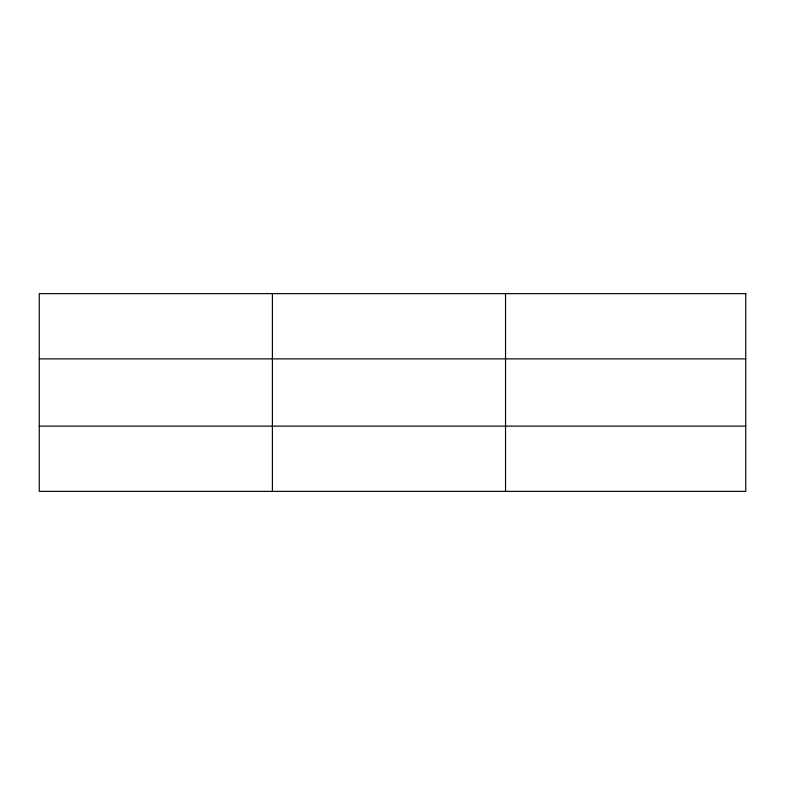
<?xml version="1.0" encoding="UTF-8"?>
<svg xmlns="http://www.w3.org/2000/svg" width="785" height="785" viewBox="0 0 785 785"><rect width="100%" height="100%" fill="white"/><g stroke="black" fill="none" stroke-linecap="round" stroke-linejoin="round"><path stroke-width="1.18" d="M272.395 293.629L272.395 491.371M505.54 293.629L505.54 491.371M39.25 358.882L745.75 358.882M39.25 426.118L745.75 426.118M745.75 293.629L745.75 491.371L39.25 491.371L39.25 293.629L745.75 293.629"/></g></svg>
